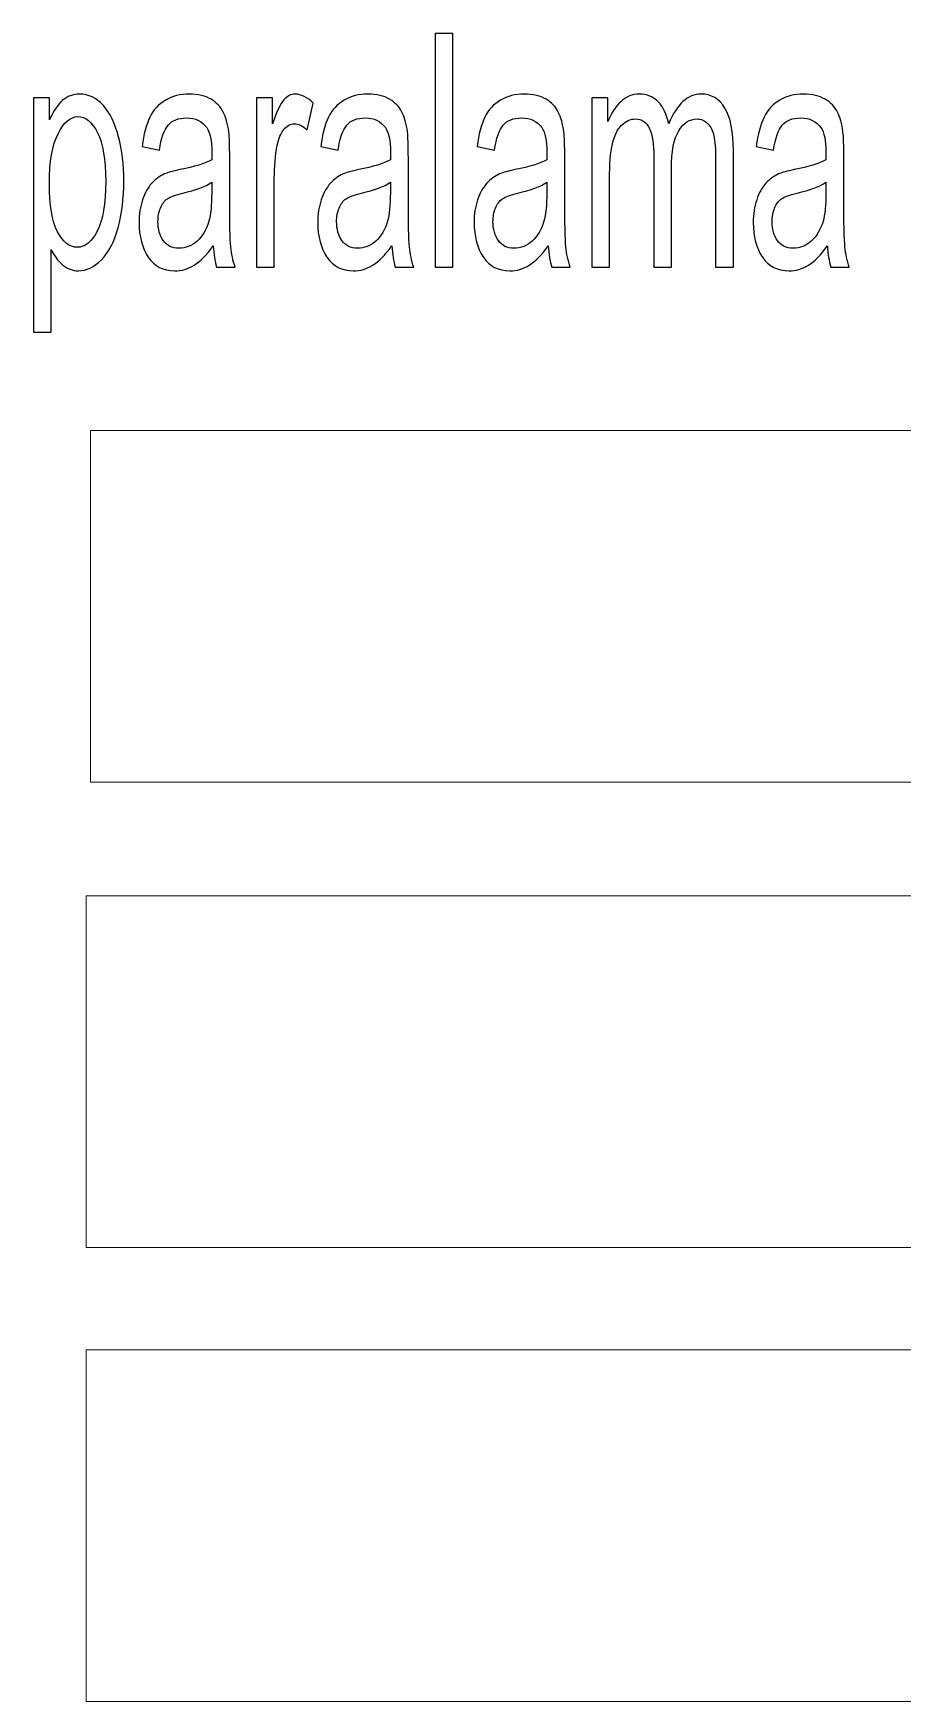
# Model space of a CAD drawing. Header units: millimetres. Extents: x -2444 to 3336, y -980 to 1690.
# Drawn here: x -1516.2 to -1380.9, y -583 to -323.5 of the extents above; entities that cross this region are included whole.
import ezdxf

# ---------------------------------------------------------------- set-up
doc = ezdxf.new("R2010")
doc.units = ezdxf.units.MM
doc.header["$MEASUREMENT"] = 0
doc.layers.add('Camada 1', color=7, linetype='Continuous')

msp = doc.modelspace()

# ---------------------------------------------------------------- linework, layer by layer
at = {"layer": 'Camada 1', "color": 250, "lineweight": 9}
for points in [[(-1507.2604, -439.9999), (-1271.3288, -439.9999), (-1271.3288, -385.2949), (-1507.2604, -385.2949), (-1507.2604, -439.9999)], [(-1507.9659, -512.3525), (-1272.0343, -512.3525), (-1272.0343, -457.6475), (-1507.9659, -457.6475), (-1507.9659, -512.3525)], [(-1507.9659, -583.0003), (-1272.0343, -583.0003), (-1272.0343, -528.2953), (-1507.9659, -528.2953), (-1507.9659, -583.0003)]]:
    msp.add_lwpolyline(points, close=True, dxfattribs=at)
at = {"layer": 'Camada 1', "color": 250}
for points, knots in [([(-1453.6596, -359.8909), (-1453.6596, -359.8909), (-1453.6596, -323.5185), (-1453.6596, -323.5185), (-1453.6596, -323.5185), (-1453.6596, -323.5185), (-1450.9091, -323.5185), (-1450.9091, -323.5185), (-1450.9091, -323.5185), (-1450.9091, -323.5185), (-1450.9091, -359.8909), (-1450.9091, -359.8909), (-1450.9091, -359.8909), (-1450.9091, -359.8909), (-1453.6596, -359.8909), (-1453.6596, -359.8909)], [0, 0, 0, 0, 0.2, 0.2, 0.2, 0.2, 0.4, 0.4, 0.4, 0.4, 0.6, 0.6, 0.6, 0.6, 1, 1, 1, 1]), ([(-1516.1567, -370), (-1516.1567, -370), (-1516.1567, -333.526), (-1516.1567, -333.526), (-1516.1567, -333.526), (-1516.1567, -333.526), (-1513.6563, -333.526), (-1513.6563, -333.526), (-1513.6563, -333.526), (-1513.6563, -333.526), (-1513.6563, -336.9888), (-1513.6563, -336.9888), (-1513.6563, -336.9888), (-1513.0676, -335.6511), (-1512.4008, -334.6435), (-1511.6558, -333.9747), (-1511.6558, -333.9747), (-1510.9161, -333.3058), (-1510.0149, -332.9672), (-1508.9574, -332.9672), (-1508.9574, -332.9672), (-1507.5717, -332.9672), (-1506.3527, -333.5429), (-1505.2952, -334.7028), (-1505.2952, -334.7028), (-1504.2377, -335.8543), (-1503.4406, -337.4883), (-1502.8989, -339.588), (-1502.8989, -339.588), (-1502.3623, -341.6962), (-1502.0914, -343.9991), (-1502.0914, -346.5137), (-1502.0914, -346.5137), (-1502.0914, -349.1976), (-1502.3884, -351.619), (-1502.9822, -353.778), (-1502.9822, -353.778), (-1503.576, -355.9285), (-1504.4408, -357.5795), (-1505.5765, -358.731), (-1505.5765, -358.731), (-1506.7069, -359.874), (-1507.8999, -360.4497), (-1509.1501, -360.4497), (-1509.1501, -360.4497), (-1510.067, -360.4497), (-1510.89, -360.1364), (-1511.6142, -359.5099), (-1511.6142, -359.5099), (-1512.3435, -358.8834), (-1512.9374, -358.096), (-1513.4062, -357.1393), (-1513.4062, -357.1393), (-1513.4062, -357.1393), (-1513.4062, -370), (-1513.4062, -370), (-1513.4062, -370), (-1513.4062, -370), (-1516.1567, -370), (-1516.1567, -370)], [0, 0, 0, 0, 0.0625, 0.0625, 0.0625, 0.0625, 0.125, 0.125, 0.125, 0.125, 0.1875, 0.1875, 0.1875, 0.1875, 0.25, 0.25, 0.25, 0.25, 0.3125, 0.3125, 0.3125, 0.3125, 0.375, 0.375, 0.375, 0.375, 0.4375, 0.4375, 0.4375, 0.4375, 0.5, 0.5, 0.5, 0.5, 0.5625, 0.5625, 0.5625, 0.5625, 0.625, 0.625, 0.625, 0.625, 0.6875, 0.6875, 0.6875, 0.6875, 0.75, 0.75, 0.75, 0.75, 0.8125, 0.8125, 0.8125, 0.8125, 0.875, 0.875, 0.875, 0.875, 1, 1, 1, 1]), ([(-1488.1771, -356.5889), (-1489.1982, -358.0029), (-1490.1827, -358.9934), (-1491.1256, -359.5776), (-1491.1256, -359.5776), (-1492.0685, -360.1618), (-1493.0792, -360.4497), (-1494.1627, -360.4497), (-1494.1627, -360.4497), (-1495.9443, -360.4497), (-1497.3144, -359.747), (-1498.2729, -358.333), (-1498.2729, -358.333), (-1499.2314, -356.9276), (-1499.7107, -355.1242), (-1499.7107, -352.9314), (-1499.7107, -352.9314), (-1499.7107, -351.6444), (-1499.5284, -350.4676), (-1499.1689, -349.4008), (-1499.1689, -349.4008), (-1498.8042, -348.334), (-1498.3302, -347.4874), (-1497.7467, -346.8439), (-1497.7467, -346.8439), (-1497.1581, -346.2004), (-1496.5017, -345.7094), (-1495.7672, -345.3792), (-1495.7672, -345.3792), (-1495.2254, -345.1506), (-1494.4075, -344.9304), (-1493.3187, -344.7103), (-1493.3187, -344.7103), (-1491.0996, -344.287), (-1489.4586, -343.7705), (-1488.4115, -343.1779), (-1488.4115, -343.1779), (-1488.4011, -342.5683), (-1488.3959, -342.1788), (-1488.3959, -342.0179), (-1488.3959, -342.0179), (-1488.3959, -340.2061), (-1488.6563, -338.9276), (-1489.1773, -338.1826), (-1489.1773, -338.1826), (-1489.8806, -337.1751), (-1490.9277, -336.6755), (-1492.3134, -336.6755), (-1492.3134, -336.6755), (-1493.6105, -336.6755), (-1494.569, -337.0481), (-1495.1838, -337.7847), (-1495.1838, -337.7847), (-1495.8037, -338.5212), (-1496.2569, -339.8251), (-1496.5538, -341.7047), (-1496.5538, -341.7047), (-1496.5538, -341.7047), (-1499.2418, -341.0951), (-1499.2418, -341.0951), (-1499.2418, -341.0951), (-1498.997, -339.224), (-1498.5959, -337.7085), (-1498.0333, -336.557), (-1498.0333, -336.557), (-1497.4707, -335.4055), (-1496.658, -334.525), (-1495.5953, -333.8985), (-1495.5953, -333.8985), (-1494.5378, -333.2804), (-1493.3031, -332.9672), (-1491.907, -332.9672), (-1491.907, -332.9672), (-1490.5213, -332.9672), (-1489.3909, -333.2296), (-1488.5209, -333.763), (-1488.5209, -333.763), (-1487.6561, -334.2964), (-1487.0154, -334.9568), (-1486.6091, -335.7611), (-1486.6091, -335.7611), (-1486.2027, -336.5655), (-1485.9162, -337.5815), (-1485.7495, -338.8091), (-1485.7495, -338.8091), (-1485.6609, -339.5711), (-1485.614, -340.9427), (-1485.614, -342.9154), (-1485.614, -342.9154), (-1485.614, -342.9154), (-1485.614, -348.842), (-1485.614, -348.842), (-1485.614, -348.842), (-1485.614, -352.9822), (-1485.5568, -355.5983), (-1485.4421, -356.7075), (-1485.4421, -356.7075), (-1485.3327, -357.8166), (-1485.1035, -358.8749), (-1484.7702, -359.8909), (-1484.7702, -359.8909), (-1484.7702, -359.8909), (-1487.6457, -359.8909), (-1487.6457, -359.8909), (-1487.6457, -359.8909), (-1487.9218, -358.9511), (-1488.0989, -357.8505), (-1488.1771, -356.5889)], [0, 0, 0, 0, 0.03571429, 0.03571429, 0.03571429, 0.03571429, 0.07142857, 0.07142857, 0.07142857, 0.07142857, 0.10714286, 0.10714286, 0.10714286, 0.10714286, 0.14285714, 0.14285714, 0.14285714, 0.14285714, 0.17857143, 0.17857143, 0.17857143, 0.17857143, 0.21428571, 0.21428571, 0.21428571, 0.21428571, 0.25, 0.25, 0.25, 0.25, 0.28571429, 0.28571429, 0.28571429, 0.28571429, 0.32142857, 0.32142857, 0.32142857, 0.32142857, 0.35714286, 0.35714286, 0.35714286, 0.35714286, 0.39285714, 0.39285714, 0.39285714, 0.39285714, 0.42857143, 0.42857143, 0.42857143, 0.42857143, 0.46428571, 0.46428571, 0.46428571, 0.46428571, 0.5, 0.5, 0.5, 0.5, 0.53571429, 0.53571429, 0.53571429, 0.53571429, 0.57142857, 0.57142857, 0.57142857, 0.57142857, 0.60714286, 0.60714286, 0.60714286, 0.60714286, 0.64285714, 0.64285714, 0.64285714, 0.64285714, 0.67857143, 0.67857143, 0.67857143, 0.67857143, 0.71428571, 0.71428571, 0.71428571, 0.71428571, 0.75, 0.75, 0.75, 0.75, 0.78571429, 0.78571429, 0.78571429, 0.78571429, 0.82142857, 0.82142857, 0.82142857, 0.82142857, 0.85714286, 0.85714286, 0.85714286, 0.85714286, 0.89285714, 0.89285714, 0.89285714, 0.89285714, 0.92857143, 0.92857143, 0.92857143, 0.92857143, 1, 1, 1, 1]), ([(-1481.4205, -359.8909), (-1481.4205, -359.8909), (-1481.4205, -333.526), (-1481.4205, -333.526), (-1481.4205, -333.526), (-1481.4205, -333.526), (-1478.9513, -333.526), (-1478.9513, -333.526), (-1478.9513, -333.526), (-1478.9513, -333.526), (-1478.9513, -337.5645), (-1478.9513, -337.5645), (-1478.9513, -337.5645), (-1478.3209, -335.6934), (-1477.7375, -334.4573), (-1477.2009, -333.8646), (-1477.2009, -333.8646), (-1476.6643, -333.2635), (-1476.0756, -332.9672), (-1475.4349, -332.9672), (-1475.4349, -332.9672), (-1474.5076, -332.9672), (-1473.5647, -333.4413), (-1472.6062, -334.3811), (-1472.6062, -334.3811), (-1472.6062, -334.3811), (-1473.5856, -338.5043), (-1473.5856, -338.5043), (-1473.5856, -338.5043), (-1474.2524, -337.8947), (-1474.9191, -337.5899), (-1475.586, -337.5899), (-1475.586, -337.5899), (-1476.185, -337.5899), (-1476.7216, -337.8863), (-1477.1957, -338.4704), (-1477.1957, -338.4704), (-1477.6697, -339.0546), (-1478.0083, -339.8674), (-1478.2115, -340.9088), (-1478.2115, -340.9088), (-1478.5188, -342.4921), (-1478.6699, -344.2277), (-1478.6699, -346.1158), (-1478.6699, -346.1158), (-1478.6699, -346.1158), (-1478.6699, -359.8909), (-1478.6699, -359.8909), (-1478.6699, -359.8909), (-1478.6699, -359.8909), (-1481.4205, -359.8909), (-1481.4205, -359.8909)], [0, 0, 0, 0, 0.07142857, 0.07142857, 0.07142857, 0.07142857, 0.14285714, 0.14285714, 0.14285714, 0.14285714, 0.21428571, 0.21428571, 0.21428571, 0.21428571, 0.28571429, 0.28571429, 0.28571429, 0.28571429, 0.35714286, 0.35714286, 0.35714286, 0.35714286, 0.42857143, 0.42857143, 0.42857143, 0.42857143, 0.5, 0.5, 0.5, 0.5, 0.57142857, 0.57142857, 0.57142857, 0.57142857, 0.64285714, 0.64285714, 0.64285714, 0.64285714, 0.71428571, 0.71428571, 0.71428571, 0.71428571, 0.78571429, 0.78571429, 0.78571429, 0.78571429, 0.85714286, 0.85714286, 0.85714286, 0.85714286, 1, 1, 1, 1]), ([(-1460.385, -356.5889), (-1461.406, -358.0029), (-1462.3906, -358.9934), (-1463.3335, -359.5776), (-1463.3335, -359.5776), (-1464.2764, -360.1618), (-1465.287, -360.4497), (-1466.3706, -360.4497), (-1466.3706, -360.4497), (-1468.1522, -360.4497), (-1469.5223, -359.747), (-1470.4808, -358.333), (-1470.4808, -358.333), (-1471.4393, -356.9276), (-1471.9186, -355.1242), (-1471.9186, -352.9314), (-1471.9186, -352.9314), (-1471.9186, -351.6444), (-1471.7363, -350.4676), (-1471.3768, -349.4008), (-1471.3768, -349.4008), (-1471.0121, -348.334), (-1470.5381, -347.4874), (-1469.9546, -346.8439), (-1469.9546, -346.8439), (-1469.366, -346.2004), (-1468.7096, -345.7094), (-1467.9751, -345.3792), (-1467.9751, -345.3792), (-1467.4333, -345.1506), (-1466.6154, -344.9304), (-1465.5266, -344.7103), (-1465.5266, -344.7103), (-1463.3075, -344.287), (-1461.6665, -343.7705), (-1460.6194, -343.1779), (-1460.6194, -343.1779), (-1460.609, -342.5683), (-1460.6038, -342.1788), (-1460.6038, -342.0179), (-1460.6038, -342.0179), (-1460.6038, -340.2061), (-1460.8642, -338.9276), (-1461.3852, -338.1826), (-1461.3852, -338.1826), (-1462.0885, -337.1751), (-1463.1356, -336.6755), (-1464.5213, -336.6755), (-1464.5213, -336.6755), (-1465.8183, -336.6755), (-1466.7769, -337.0481), (-1467.3916, -337.7847), (-1467.3916, -337.7847), (-1468.0115, -338.5212), (-1468.4648, -339.8251), (-1468.7617, -341.7047), (-1468.7617, -341.7047), (-1468.7617, -341.7047), (-1471.4497, -341.0951), (-1471.4497, -341.0951), (-1471.4497, -341.0951), (-1471.2049, -339.224), (-1470.8038, -337.7085), (-1470.2412, -336.557), (-1470.2412, -336.557), (-1469.6785, -335.4055), (-1468.8659, -334.525), (-1467.8031, -333.8985), (-1467.8031, -333.8985), (-1466.7456, -333.2804), (-1465.511, -332.9672), (-1464.1149, -332.9672), (-1464.1149, -332.9672), (-1462.7292, -332.9672), (-1461.5988, -333.2296), (-1460.7288, -333.763), (-1460.7288, -333.763), (-1459.864, -334.2964), (-1459.2233, -334.9568), (-1458.817, -335.7611), (-1458.817, -335.7611), (-1458.4106, -336.5655), (-1458.1241, -337.5815), (-1457.9574, -338.8091), (-1457.9574, -338.8091), (-1457.8688, -339.5711), (-1457.8219, -340.9427), (-1457.8219, -342.9154), (-1457.8219, -342.9154), (-1457.8219, -342.9154), (-1457.8219, -348.842), (-1457.8219, -348.842), (-1457.8219, -348.842), (-1457.8219, -352.9822), (-1457.7646, -355.5983), (-1457.65, -356.7075), (-1457.65, -356.7075), (-1457.5406, -357.8166), (-1457.3114, -358.8749), (-1456.9781, -359.8909), (-1456.9781, -359.8909), (-1456.9781, -359.8909), (-1459.8536, -359.8909), (-1459.8536, -359.8909), (-1459.8536, -359.8909), (-1460.1297, -358.9511), (-1460.3068, -357.8505), (-1460.385, -356.5889)], [0, 0, 0, 0, 0.03571429, 0.03571429, 0.03571429, 0.03571429, 0.07142857, 0.07142857, 0.07142857, 0.07142857, 0.10714286, 0.10714286, 0.10714286, 0.10714286, 0.14285714, 0.14285714, 0.14285714, 0.14285714, 0.17857143, 0.17857143, 0.17857143, 0.17857143, 0.21428571, 0.21428571, 0.21428571, 0.21428571, 0.25, 0.25, 0.25, 0.25, 0.28571429, 0.28571429, 0.28571429, 0.28571429, 0.32142857, 0.32142857, 0.32142857, 0.32142857, 0.35714286, 0.35714286, 0.35714286, 0.35714286, 0.39285714, 0.39285714, 0.39285714, 0.39285714, 0.42857143, 0.42857143, 0.42857143, 0.42857143, 0.46428571, 0.46428571, 0.46428571, 0.46428571, 0.5, 0.5, 0.5, 0.5, 0.53571429, 0.53571429, 0.53571429, 0.53571429, 0.57142857, 0.57142857, 0.57142857, 0.57142857, 0.60714286, 0.60714286, 0.60714286, 0.60714286, 0.64285714, 0.64285714, 0.64285714, 0.64285714, 0.67857143, 0.67857143, 0.67857143, 0.67857143, 0.71428571, 0.71428571, 0.71428571, 0.71428571, 0.75, 0.75, 0.75, 0.75, 0.78571429, 0.78571429, 0.78571429, 0.78571429, 0.82142857, 0.82142857, 0.82142857, 0.82142857, 0.85714286, 0.85714286, 0.85714286, 0.85714286, 0.89285714, 0.89285714, 0.89285714, 0.89285714, 0.92857143, 0.92857143, 0.92857143, 0.92857143, 1, 1, 1, 1]), ([(-1436.0571, -356.5889), (-1437.0781, -358.0029), (-1438.0627, -358.9934), (-1439.0056, -359.5776), (-1439.0056, -359.5776), (-1439.9485, -360.1618), (-1440.9591, -360.4497), (-1442.0427, -360.4497), (-1442.0427, -360.4497), (-1443.8243, -360.4497), (-1445.1944, -359.747), (-1446.1529, -358.333), (-1446.1529, -358.333), (-1447.1114, -356.9276), (-1447.5907, -355.1242), (-1447.5907, -352.9314), (-1447.5907, -352.9314), (-1447.5907, -351.6444), (-1447.4083, -350.4676), (-1447.0489, -349.4008), (-1447.0489, -349.4008), (-1446.6842, -348.334), (-1446.2102, -347.4874), (-1445.6267, -346.8439), (-1445.6267, -346.8439), (-1445.0381, -346.2004), (-1444.3817, -345.7094), (-1443.6471, -345.3792), (-1443.6471, -345.3792), (-1443.1054, -345.1506), (-1442.2875, -344.9304), (-1441.1987, -344.7103), (-1441.1987, -344.7103), (-1438.9796, -344.287), (-1437.3386, -343.7705), (-1436.2915, -343.1779), (-1436.2915, -343.1779), (-1436.2811, -342.5683), (-1436.2759, -342.1788), (-1436.2759, -342.0179), (-1436.2759, -342.0179), (-1436.2759, -340.2061), (-1436.5363, -338.9276), (-1437.0573, -338.1826), (-1437.0573, -338.1826), (-1437.7606, -337.1751), (-1438.8077, -336.6755), (-1440.1933, -336.6755), (-1440.1933, -336.6755), (-1441.4904, -336.6755), (-1442.449, -337.0481), (-1443.0637, -337.7847), (-1443.0637, -337.7847), (-1443.6836, -338.5212), (-1444.1369, -339.8251), (-1444.4338, -341.7047), (-1444.4338, -341.7047), (-1444.4338, -341.7047), (-1447.1218, -341.0951), (-1447.1218, -341.0951), (-1447.1218, -341.0951), (-1446.877, -339.224), (-1446.4759, -337.7085), (-1445.9133, -336.557), (-1445.9133, -336.557), (-1445.3506, -335.4055), (-1444.538, -334.525), (-1443.4752, -333.8985), (-1443.4752, -333.8985), (-1442.4177, -333.2804), (-1441.1831, -332.9672), (-1439.787, -332.9672), (-1439.787, -332.9672), (-1438.4013, -332.9672), (-1437.2708, -333.2296), (-1436.4009, -333.763), (-1436.4009, -333.763), (-1435.5361, -334.2964), (-1434.8954, -334.9568), (-1434.4891, -335.7611), (-1434.4891, -335.7611), (-1434.0827, -336.5655), (-1433.7962, -337.5815), (-1433.6295, -338.8091), (-1433.6295, -338.8091), (-1433.5409, -339.5711), (-1433.494, -340.9427), (-1433.494, -342.9154), (-1433.494, -342.9154), (-1433.494, -342.9154), (-1433.494, -348.842), (-1433.494, -348.842), (-1433.494, -348.842), (-1433.494, -352.9822), (-1433.4367, -355.5983), (-1433.3221, -356.7075), (-1433.3221, -356.7075), (-1433.2127, -357.8166), (-1432.9835, -358.8749), (-1432.6501, -359.8909), (-1432.6501, -359.8909), (-1432.6501, -359.8909), (-1435.5257, -359.8909), (-1435.5257, -359.8909), (-1435.5257, -359.8909), (-1435.8018, -358.9511), (-1435.9789, -357.8505), (-1436.0571, -356.5889)], [0, 0, 0, 0, 0.03571429, 0.03571429, 0.03571429, 0.03571429, 0.07142857, 0.07142857, 0.07142857, 0.07142857, 0.10714286, 0.10714286, 0.10714286, 0.10714286, 0.14285714, 0.14285714, 0.14285714, 0.14285714, 0.17857143, 0.17857143, 0.17857143, 0.17857143, 0.21428571, 0.21428571, 0.21428571, 0.21428571, 0.25, 0.25, 0.25, 0.25, 0.28571429, 0.28571429, 0.28571429, 0.28571429, 0.32142857, 0.32142857, 0.32142857, 0.32142857, 0.35714286, 0.35714286, 0.35714286, 0.35714286, 0.39285714, 0.39285714, 0.39285714, 0.39285714, 0.42857143, 0.42857143, 0.42857143, 0.42857143, 0.46428571, 0.46428571, 0.46428571, 0.46428571, 0.5, 0.5, 0.5, 0.5, 0.53571429, 0.53571429, 0.53571429, 0.53571429, 0.57142857, 0.57142857, 0.57142857, 0.57142857, 0.60714286, 0.60714286, 0.60714286, 0.60714286, 0.64285714, 0.64285714, 0.64285714, 0.64285714, 0.67857143, 0.67857143, 0.67857143, 0.67857143, 0.71428571, 0.71428571, 0.71428571, 0.71428571, 0.75, 0.75, 0.75, 0.75, 0.78571429, 0.78571429, 0.78571429, 0.78571429, 0.82142857, 0.82142857, 0.82142857, 0.82142857, 0.85714286, 0.85714286, 0.85714286, 0.85714286, 0.89285714, 0.89285714, 0.89285714, 0.89285714, 0.92857143, 0.92857143, 0.92857143, 0.92857143, 1, 1, 1, 1]), ([(-1429.2692, -359.8909), (-1429.2692, -359.8909), (-1429.2692, -333.526), (-1429.2692, -333.526), (-1429.2692, -333.526), (-1429.2692, -333.526), (-1426.8, -333.526), (-1426.8, -333.526), (-1426.8, -333.526), (-1426.8, -333.526), (-1426.8, -337.2513), (-1426.8, -337.2513), (-1426.8, -337.2513), (-1426.2946, -335.9643), (-1425.6175, -334.9229), (-1424.7735, -334.144), (-1424.7735, -334.144), (-1423.9296, -333.3566), (-1422.971, -332.9672), (-1421.8927, -332.9672), (-1421.8927, -332.9672), (-1420.6945, -332.9672), (-1419.71, -333.3736), (-1418.9442, -334.1779), (-1418.9442, -334.1779), (-1418.1784, -334.9907), (-1417.6367, -336.1167), (-1417.3241, -337.573), (-1417.3241, -337.573), (-1416.0321, -334.4996), (-1414.3599, -332.9672), (-1412.297, -332.9672), (-1412.297, -332.9672), (-1410.6821, -332.9672), (-1409.4371, -333.6868), (-1408.5723, -335.1346), (-1408.5723, -335.1346), (-1407.7023, -336.5824), (-1407.2647, -338.8091), (-1407.2647, -341.8147), (-1407.2647, -341.8147), (-1407.2647, -341.8147), (-1407.2647, -359.8909), (-1407.2647, -359.8909), (-1407.2647, -359.8909), (-1407.2647, -359.8909), (-1410.0153, -359.8909), (-1410.0153, -359.8909), (-1410.0153, -359.8909), (-1410.0153, -359.8909), (-1410.0153, -343.2964), (-1410.0153, -343.2964), (-1410.0153, -343.2964), (-1410.0153, -341.5184), (-1410.109, -340.2315), (-1410.2862, -339.4441), (-1410.2862, -339.4441), (-1410.4633, -338.6567), (-1410.7863, -338.0302), (-1411.2604, -337.5476), (-1411.2604, -337.5476), (-1411.7292, -337.065), (-1412.2814, -336.8279), (-1412.9117, -336.8279), (-1412.9117, -336.8279), (-1414.0578, -336.8279), (-1415.0059, -337.446), (-1415.7613, -338.6736), (-1415.7613, -338.6736), (-1416.5166, -339.9098), (-1416.8917, -341.8825), (-1416.8917, -344.5918), (-1416.8917, -344.5918), (-1416.8917, -344.5918), (-1416.8917, -359.8909), (-1416.8917, -359.8909), (-1416.8917, -359.8909), (-1416.8917, -359.8909), (-1419.6423, -359.8909), (-1419.6423, -359.8909), (-1419.6423, -359.8909), (-1419.6423, -359.8909), (-1419.6423, -342.7799), (-1419.6423, -342.7799), (-1419.6423, -342.7799), (-1419.6423, -340.7988), (-1419.8663, -339.3086), (-1420.3143, -338.318), (-1420.3143, -338.318), (-1420.7623, -337.3275), (-1421.4968, -336.8279), (-1422.5126, -336.8279), (-1422.5126, -336.8279), (-1423.2836, -336.8279), (-1423.9973, -337.1581), (-1424.6537, -337.8185), (-1424.6537, -337.8185), (-1425.3101, -338.4789), (-1425.7841, -339.4441), (-1426.0811, -340.7226), (-1426.0811, -340.7226), (-1426.3728, -341.9925), (-1426.5187, -343.8298), (-1426.5187, -346.2258), (-1426.5187, -346.2258), (-1426.5187, -346.2258), (-1426.5187, -359.8909), (-1426.5187, -359.8909), (-1426.5187, -359.8909), (-1426.5187, -359.8909), (-1429.2692, -359.8909), (-1429.2692, -359.8909)], [0, 0, 0, 0, 0.03448276, 0.03448276, 0.03448276, 0.03448276, 0.06896552, 0.06896552, 0.06896552, 0.06896552, 0.10344828, 0.10344828, 0.10344828, 0.10344828, 0.13793103, 0.13793103, 0.13793103, 0.13793103, 0.17241379, 0.17241379, 0.17241379, 0.17241379, 0.20689655, 0.20689655, 0.20689655, 0.20689655, 0.24137931, 0.24137931, 0.24137931, 0.24137931, 0.27586207, 0.27586207, 0.27586207, 0.27586207, 0.31034483, 0.31034483, 0.31034483, 0.31034483, 0.34482759, 0.34482759, 0.34482759, 0.34482759, 0.37931034, 0.37931034, 0.37931034, 0.37931034, 0.4137931, 0.4137931, 0.4137931, 0.4137931, 0.44827586, 0.44827586, 0.44827586, 0.44827586, 0.48275862, 0.48275862, 0.48275862, 0.48275862, 0.51724138, 0.51724138, 0.51724138, 0.51724138, 0.55172414, 0.55172414, 0.55172414, 0.55172414, 0.5862069, 0.5862069, 0.5862069, 0.5862069, 0.62068966, 0.62068966, 0.62068966, 0.62068966, 0.65517241, 0.65517241, 0.65517241, 0.65517241, 0.68965517, 0.68965517, 0.68965517, 0.68965517, 0.72413793, 0.72413793, 0.72413793, 0.72413793, 0.75862069, 0.75862069, 0.75862069, 0.75862069, 0.79310345, 0.79310345, 0.79310345, 0.79310345, 0.82758621, 0.82758621, 0.82758621, 0.82758621, 0.86206897, 0.86206897, 0.86206897, 0.86206897, 0.89655172, 0.89655172, 0.89655172, 0.89655172, 0.93103448, 0.93103448, 0.93103448, 0.93103448, 1, 1, 1, 1]), ([(-1392.6367, -356.5889), (-1393.6578, -358.0029), (-1394.6423, -358.9934), (-1395.5853, -359.5776), (-1395.5853, -359.5776), (-1396.5281, -360.1618), (-1397.5388, -360.4497), (-1398.6223, -360.4497), (-1398.6223, -360.4497), (-1400.404, -360.4497), (-1401.774, -359.747), (-1402.7325, -358.333), (-1402.7325, -358.333), (-1403.6911, -356.9276), (-1404.1703, -355.1242), (-1404.1703, -352.9314), (-1404.1703, -352.9314), (-1404.1703, -351.6444), (-1403.988, -350.4676), (-1403.6286, -349.4008), (-1403.6286, -349.4008), (-1403.2639, -348.334), (-1402.7899, -347.4874), (-1402.2064, -346.8439), (-1402.2064, -346.8439), (-1401.6177, -346.2004), (-1400.9614, -345.7094), (-1400.2268, -345.3792), (-1400.2268, -345.3792), (-1399.6851, -345.1506), (-1398.8672, -344.9304), (-1397.7784, -344.7103), (-1397.7784, -344.7103), (-1395.5592, -344.287), (-1393.9183, -343.7705), (-1392.8712, -343.1779), (-1392.8712, -343.1779), (-1392.8608, -342.5683), (-1392.8555, -342.1788), (-1392.8555, -342.0179), (-1392.8555, -342.0179), (-1392.8555, -340.2061), (-1393.116, -338.9276), (-1393.637, -338.1826), (-1393.637, -338.1826), (-1394.3402, -337.1751), (-1395.3873, -336.6755), (-1396.773, -336.6755), (-1396.773, -336.6755), (-1398.0701, -336.6755), (-1399.0287, -337.0481), (-1399.6434, -337.7847), (-1399.6434, -337.7847), (-1400.2633, -338.5212), (-1400.7165, -339.8251), (-1401.0135, -341.7047), (-1401.0135, -341.7047), (-1401.0135, -341.7047), (-1403.7015, -341.0951), (-1403.7015, -341.0951), (-1403.7015, -341.0951), (-1403.4567, -339.224), (-1403.0556, -337.7085), (-1402.4929, -336.557), (-1402.4929, -336.557), (-1401.9303, -335.4055), (-1401.1176, -334.525), (-1400.0549, -333.8985), (-1400.0549, -333.8985), (-1398.9974, -333.2804), (-1397.7628, -332.9672), (-1396.3667, -332.9672), (-1396.3667, -332.9672), (-1394.981, -332.9672), (-1393.8505, -333.2296), (-1392.9806, -333.763), (-1392.9806, -333.763), (-1392.1158, -334.2964), (-1391.4751, -334.9568), (-1391.0687, -335.7611), (-1391.0687, -335.7611), (-1390.6624, -336.5655), (-1390.3759, -337.5815), (-1390.2092, -338.8091), (-1390.2092, -338.8091), (-1390.1206, -339.5711), (-1390.0737, -340.9427), (-1390.0737, -342.9154), (-1390.0737, -342.9154), (-1390.0737, -342.9154), (-1390.0737, -348.842), (-1390.0737, -348.842), (-1390.0737, -348.842), (-1390.0737, -352.9822), (-1390.0164, -355.5983), (-1389.9018, -356.7075), (-1389.9018, -356.7075), (-1389.7924, -357.8166), (-1389.5632, -358.8749), (-1389.2298, -359.8909), (-1389.2298, -359.8909), (-1389.2298, -359.8909), (-1392.1054, -359.8909), (-1392.1054, -359.8909), (-1392.1054, -359.8909), (-1392.3815, -358.9511), (-1392.5586, -357.8505), (-1392.6367, -356.5889)], [0, 0, 0, 0, 0.03571429, 0.03571429, 0.03571429, 0.03571429, 0.07142857, 0.07142857, 0.07142857, 0.07142857, 0.10714286, 0.10714286, 0.10714286, 0.10714286, 0.14285714, 0.14285714, 0.14285714, 0.14285714, 0.17857143, 0.17857143, 0.17857143, 0.17857143, 0.21428571, 0.21428571, 0.21428571, 0.21428571, 0.25, 0.25, 0.25, 0.25, 0.28571429, 0.28571429, 0.28571429, 0.28571429, 0.32142857, 0.32142857, 0.32142857, 0.32142857, 0.35714286, 0.35714286, 0.35714286, 0.35714286, 0.39285714, 0.39285714, 0.39285714, 0.39285714, 0.42857143, 0.42857143, 0.42857143, 0.42857143, 0.46428571, 0.46428571, 0.46428571, 0.46428571, 0.5, 0.5, 0.5, 0.5, 0.53571429, 0.53571429, 0.53571429, 0.53571429, 0.57142857, 0.57142857, 0.57142857, 0.57142857, 0.60714286, 0.60714286, 0.60714286, 0.60714286, 0.64285714, 0.64285714, 0.64285714, 0.64285714, 0.67857143, 0.67857143, 0.67857143, 0.67857143, 0.71428571, 0.71428571, 0.71428571, 0.71428571, 0.75, 0.75, 0.75, 0.75, 0.78571429, 0.78571429, 0.78571429, 0.78571429, 0.82142857, 0.82142857, 0.82142857, 0.82142857, 0.85714286, 0.85714286, 0.85714286, 0.85714286, 0.89285714, 0.89285714, 0.89285714, 0.89285714, 0.92857143, 0.92857143, 0.92857143, 0.92857143, 1, 1, 1, 1]), ([(-1513.6563, -346.8693), (-1513.6563, -350.2475), (-1513.2343, -352.7451), (-1512.3956, -354.3622), (-1512.3956, -354.3622), (-1511.5517, -355.9793), (-1510.5306, -356.7921), (-1509.3324, -356.7921), (-1509.3324, -356.7921), (-1508.1134, -356.7921), (-1507.0716, -355.9539), (-1506.2068, -354.2776), (-1506.2068, -354.2776), (-1505.3368, -352.6012), (-1504.9045, -350.0104), (-1504.9045, -346.4968), (-1504.9045, -346.4968), (-1504.9045, -343.144), (-1505.3264, -340.6379), (-1506.1756, -338.97), (-1506.1756, -338.97), (-1507.0247, -337.3021), (-1508.0353, -336.4723), (-1509.2126, -336.4723), (-1509.2126, -336.4723), (-1510.3795, -336.4723), (-1511.411, -337.3613), (-1512.307, -339.1308), (-1512.307, -339.1308), (-1513.2082, -340.9088), (-1513.6563, -343.4827), (-1513.6563, -346.8693)], [0, 0, 0, 0, 0.11111111, 0.11111111, 0.11111111, 0.11111111, 0.22222222, 0.22222222, 0.22222222, 0.22222222, 0.33333333, 0.33333333, 0.33333333, 0.33333333, 0.44444444, 0.44444444, 0.44444444, 0.44444444, 0.55555556, 0.55555556, 0.55555556, 0.55555556, 0.66666667, 0.66666667, 0.66666667, 0.66666667, 0.77777778, 0.77777778, 0.77777778, 0.77777778, 1, 1, 1, 1]), ([(-1488.3959, -346.683), (-1489.3961, -347.3434), (-1490.8964, -347.9022), (-1492.8968, -348.3594), (-1492.8968, -348.3594), (-1494.0324, -348.6219), (-1494.8347, -348.9182), (-1495.3035, -349.2484), (-1495.3035, -349.2484), (-1495.7724, -349.5786), (-1496.1319, -350.0612), (-1496.3871, -350.6877), (-1496.3871, -350.6877), (-1496.6424, -351.3227), (-1496.7726, -352.0254), (-1496.7726, -352.8044), (-1496.7726, -352.8044), (-1496.7726, -353.9812), (-1496.4965, -354.9718), (-1495.9391, -355.7592), (-1495.9391, -355.7592), (-1495.3817, -356.5466), (-1494.569, -356.9445), (-1493.5011, -356.9445), (-1493.5011, -356.9445), (-1492.4436, -356.9445), (-1491.5007, -356.572), (-1490.6724, -355.8185), (-1490.6724, -355.8185), (-1489.8493, -355.0734), (-1489.2398, -354.049), (-1488.8543, -352.7536), (-1488.8543, -352.7536), (-1488.5574, -351.746), (-1488.4115, -350.2644), (-1488.4115, -348.3086), (-1488.4115, -348.3086), (-1488.4115, -348.3086), (-1488.3959, -346.683), (-1488.3959, -346.683)], [0, 0, 0, 0, 0.09090909, 0.09090909, 0.09090909, 0.09090909, 0.18181818, 0.18181818, 0.18181818, 0.18181818, 0.27272727, 0.27272727, 0.27272727, 0.27272727, 0.36363636, 0.36363636, 0.36363636, 0.36363636, 0.45454545, 0.45454545, 0.45454545, 0.45454545, 0.54545455, 0.54545455, 0.54545455, 0.54545455, 0.63636364, 0.63636364, 0.63636364, 0.63636364, 0.72727273, 0.72727273, 0.72727273, 0.72727273, 0.81818182, 0.81818182, 0.81818182, 0.81818182, 1, 1, 1, 1]), ([(-1460.6038, -346.683), (-1461.604, -347.3434), (-1463.1043, -347.9022), (-1465.1047, -348.3594), (-1465.1047, -348.3594), (-1466.2403, -348.6219), (-1467.0426, -348.9182), (-1467.5114, -349.2484), (-1467.5114, -349.2484), (-1467.9803, -349.5786), (-1468.3397, -350.0612), (-1468.595, -350.6877), (-1468.595, -350.6877), (-1468.8502, -351.3227), (-1468.9805, -352.0254), (-1468.9805, -352.8044), (-1468.9805, -352.8044), (-1468.9805, -353.9812), (-1468.7044, -354.9718), (-1468.147, -355.7592), (-1468.147, -355.7592), (-1467.5896, -356.5466), (-1466.7769, -356.9445), (-1465.709, -356.9445), (-1465.709, -356.9445), (-1464.6515, -356.9445), (-1463.7086, -356.572), (-1462.8803, -355.8185), (-1462.8803, -355.8185), (-1462.0572, -355.0734), (-1461.4477, -354.049), (-1461.0622, -352.7536), (-1461.0622, -352.7536), (-1460.7653, -351.746), (-1460.6194, -350.2644), (-1460.6194, -348.3086), (-1460.6194, -348.3086), (-1460.6194, -348.3086), (-1460.6038, -346.683), (-1460.6038, -346.683)], [0, 0, 0, 0, 0.09090909, 0.09090909, 0.09090909, 0.09090909, 0.18181818, 0.18181818, 0.18181818, 0.18181818, 0.27272727, 0.27272727, 0.27272727, 0.27272727, 0.36363636, 0.36363636, 0.36363636, 0.36363636, 0.45454545, 0.45454545, 0.45454545, 0.45454545, 0.54545455, 0.54545455, 0.54545455, 0.54545455, 0.63636364, 0.63636364, 0.63636364, 0.63636364, 0.72727273, 0.72727273, 0.72727273, 0.72727273, 0.81818182, 0.81818182, 0.81818182, 0.81818182, 1, 1, 1, 1]), ([(-1436.2759, -346.683), (-1437.2761, -347.3434), (-1438.7764, -347.9022), (-1440.7768, -348.3594), (-1440.7768, -348.3594), (-1441.9124, -348.6219), (-1442.7147, -348.9182), (-1443.1835, -349.2484), (-1443.1835, -349.2484), (-1443.6524, -349.5786), (-1444.0118, -350.0612), (-1444.2671, -350.6877), (-1444.2671, -350.6877), (-1444.5223, -351.3227), (-1444.6526, -352.0254), (-1444.6526, -352.8044), (-1444.6526, -352.8044), (-1444.6526, -353.9812), (-1444.3764, -354.9718), (-1443.8191, -355.7592), (-1443.8191, -355.7592), (-1443.2617, -356.5466), (-1442.449, -356.9445), (-1441.3811, -356.9445), (-1441.3811, -356.9445), (-1440.3235, -356.9445), (-1439.3807, -356.572), (-1438.5524, -355.8185), (-1438.5524, -355.8185), (-1437.7293, -355.0734), (-1437.1198, -354.049), (-1436.7343, -352.7536), (-1436.7343, -352.7536), (-1436.4374, -351.746), (-1436.2915, -350.2644), (-1436.2915, -348.3086), (-1436.2915, -348.3086), (-1436.2915, -348.3086), (-1436.2759, -346.683), (-1436.2759, -346.683)], [0, 0, 0, 0, 0.09090909, 0.09090909, 0.09090909, 0.09090909, 0.18181818, 0.18181818, 0.18181818, 0.18181818, 0.27272727, 0.27272727, 0.27272727, 0.27272727, 0.36363636, 0.36363636, 0.36363636, 0.36363636, 0.45454545, 0.45454545, 0.45454545, 0.45454545, 0.54545455, 0.54545455, 0.54545455, 0.54545455, 0.63636364, 0.63636364, 0.63636364, 0.63636364, 0.72727273, 0.72727273, 0.72727273, 0.72727273, 0.81818182, 0.81818182, 0.81818182, 0.81818182, 1, 1, 1, 1]), ([(-1392.8555, -346.683), (-1393.8558, -347.3434), (-1395.3561, -347.9022), (-1397.3564, -348.3594), (-1397.3564, -348.3594), (-1398.4921, -348.6219), (-1399.2944, -348.9182), (-1399.7632, -349.2484), (-1399.7632, -349.2484), (-1400.2321, -349.5786), (-1400.5915, -350.0612), (-1400.8467, -350.6877), (-1400.8467, -350.6877), (-1401.102, -351.3227), (-1401.2323, -352.0254), (-1401.2323, -352.8044), (-1401.2323, -352.8044), (-1401.2323, -353.9812), (-1400.9561, -354.9718), (-1400.3987, -355.7592), (-1400.3987, -355.7592), (-1399.8413, -356.5466), (-1399.0287, -356.9445), (-1397.9608, -356.9445), (-1397.9608, -356.9445), (-1396.9032, -356.9445), (-1395.9603, -356.572), (-1395.132, -355.8185), (-1395.132, -355.8185), (-1394.309, -355.0734), (-1393.6995, -354.049), (-1393.314, -352.7536), (-1393.314, -352.7536), (-1393.017, -351.746), (-1392.8712, -350.2644), (-1392.8712, -348.3086), (-1392.8712, -348.3086), (-1392.8712, -348.3086), (-1392.8555, -346.683), (-1392.8555, -346.683)], [0, 0, 0, 0, 0.09090909, 0.09090909, 0.09090909, 0.09090909, 0.18181818, 0.18181818, 0.18181818, 0.18181818, 0.27272727, 0.27272727, 0.27272727, 0.27272727, 0.36363636, 0.36363636, 0.36363636, 0.36363636, 0.45454545, 0.45454545, 0.45454545, 0.45454545, 0.54545455, 0.54545455, 0.54545455, 0.54545455, 0.63636364, 0.63636364, 0.63636364, 0.63636364, 0.72727273, 0.72727273, 0.72727273, 0.72727273, 0.81818182, 0.81818182, 0.81818182, 0.81818182, 1, 1, 1, 1])]:
    msp.add_open_spline(points, degree=3, knots=knots, dxfattribs=at)

doc.saveas('drawing.dxf')
